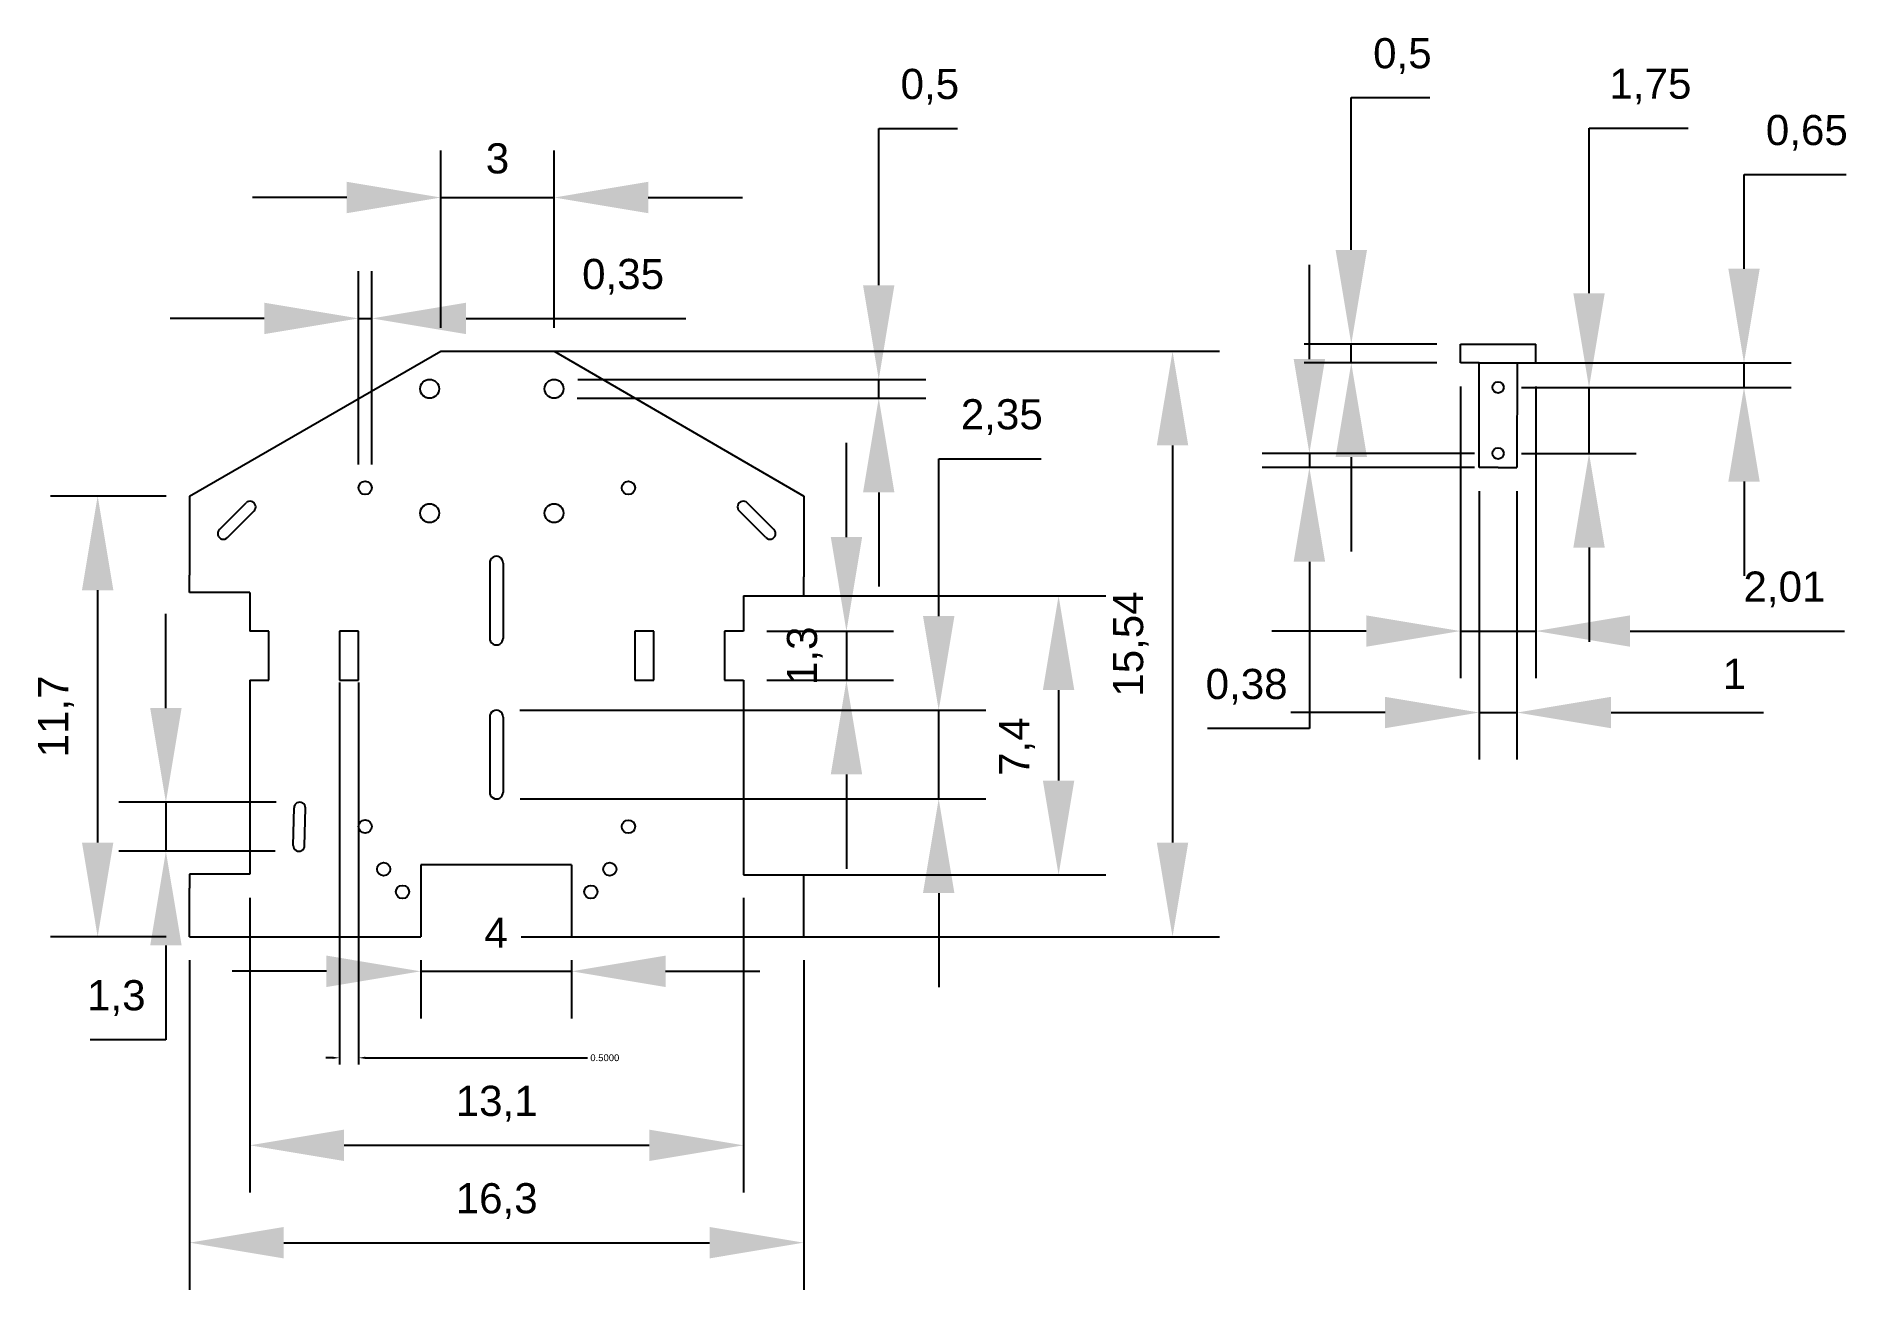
# Model space of a CAD drawing. Header units: millimetres. Extents: x 2820.9 to 2868.9, y 1620.4 to 1653.6.
import ezdxf

# ---------------------------------------------------------------- set-up
doc = ezdxf.new("R2010")
doc.units = ezdxf.units.MM
for name, color, linetype in [('Chassis', 10, 'Continuous'), ('cotas', 7, 'Continuous'), ('Furos Chassis', 92, 'Continuous')]:
    doc.layers.add(name, color=color, linetype=linetype)
doc.styles.get("Standard").update_dxf_attribs({"font": 'arial.ttf'})
doc.dimstyles.new('ISO-25', dxfattribs={"dimtxt": 0.8, "dimasz": 2.5, "dimexe": 1.25, "dimexo": 0.625, "dimtad": 1, "dimtoh": 1, "dimtxsty": 'Standard', "dimcen": 2.5, "dimadec": 0, "dimazin": 0, "dimtfac": 1, "dimtmove": 0, "dimatfit": 3, "dimfxl": 1, "dimarcsym": 0})
doc.dimstyles.get("Standard").update_dxf_attribs({"dimtxt": 0.18, "dimasz": 0.18, "dimexe": 0.18, "dimexo": 0.0625, "dimgap": 0.09, "dimtad": 0, "dimtih": 1, "dimtoh": 1, "dimdec": 4, "dimzin": 0, "dimdsep": 46, "dimtxsty": 'Standard', "dimcen": 0.09, "dimadec": 0, "dimazin": 0, "dimtfac": 1, "dimtdec": 4, "dimtofl": 0, "dimtmove": 0, "dimatfit": 3, "dimfxl": 1, "dimtolj": 1, "dimtzin": 0, "dimarcsym": 0})

# ---------------------------------------------------------------- blocks, each defined once
blk = doc.blocks.new('*D1')
at = {"layer": 'cotas', "color": 0, "lineweight": -2, "transparency": 16777216}
for p, q in [((2854.639, 1645.058), (2854.639, 1647.558)), ((2859.021, 1642.558), (2853.389, 1642.558)), ((2859.021, 1642.183), (2853.389, 1642.183)), ((2854.639, 1642.558), (2854.639, 1642.183)), ((2854.639, 1639.683), (2854.639, 1635.258)), ((2854.639, 1635.258), (2851.934, 1635.258))]:
    blk.add_line(p, q, dxfattribs=at)
at = {"layer": 'cotas', "color": 0, "transparency": 16777216}
for points in [[(2854.222, 1645.058), (2855.056, 1645.058), (2854.639, 1642.558)], [(2854.222, 1639.683), (2855.056, 1639.683), (2854.639, 1642.183)]]:
    blk.add_solid(points, dxfattribs=at)
at = {"layer": 'Defpoints', "color": 0, "transparency": 16777216}
for p in [(2854.639, 1642.183), (2859.646, 1642.558), (2859.646, 1642.183)]:
    blk.add_point(p, dxfattribs=at)
at = {"layer": 'cotas', "color": 0, "transparency": 16777216, "insert": (2852.974, 1636.364), "char_height": 0.8, "attachment_point": 5}
blk.add_mtext('0,38', dxfattribs=at)
blk = doc.blocks.new('*D2')
at = {"layer": 'cotas', "color": 0, "lineweight": -2, "transparency": 16777216}
for p, q in [((2862.06, 1646.808), (2862.06, 1651.189)), ((2862.06, 1651.189), (2864.694, 1651.189)), ((2860.271, 1644.308), (2863.31, 1644.308)), ((2862.06, 1642.558), (2862.06, 1644.308)), ((2860.271, 1642.558), (2863.31, 1642.558)), ((2862.06, 1640.058), (2862.06, 1637.558))]:
    blk.add_line(p, q, dxfattribs=at)
at = {"layer": 'cotas', "color": 0, "transparency": 16777216}
for points in [[(2861.643, 1646.808), (2862.477, 1646.808), (2862.06, 1644.308)], [(2861.643, 1640.058), (2862.477, 1640.058), (2862.06, 1642.558)]]:
    blk.add_solid(points, dxfattribs=at)
at = {"layer": 'Defpoints', "color": 0, "transparency": 16777216}
for p in [(2859.646, 1644.308), (2859.646, 1642.558), (2862.06, 1642.558)]:
    blk.add_point(p, dxfattribs=at)
at = {"layer": 'cotas', "color": 0, "transparency": 16777216, "insert": (2863.689, 1652.294), "char_height": 0.8, "attachment_point": 5}
blk.add_mtext('1,75', dxfattribs=at)
blk = doc.blocks.new('*D3')
at = {"layer": 'cotas', "color": 0, "lineweight": -2, "transparency": 16777216}
for p, q in [((2858.646, 1644.333), (2858.646, 1636.592)), ((2860.651, 1644.333), (2860.651, 1636.592)), ((2856.146, 1637.842), (2853.646, 1637.842)), ((2858.646, 1637.842), (2860.651, 1637.842)), ((2863.151, 1637.842), (2868.839, 1637.842))]:
    blk.add_line(p, q, dxfattribs=at)
at = {"layer": 'cotas', "color": 0, "transparency": 16777216}
for points in [[(2856.146, 1638.259), (2856.146, 1637.426), (2858.646, 1637.842)], [(2863.151, 1638.259), (2863.151, 1637.426), (2860.651, 1637.842)]]:
    blk.add_solid(points, dxfattribs=at)
at = {"layer": 'Defpoints', "color": 0, "transparency": 16777216}
for p in [(2858.646, 1644.958), (2860.651, 1644.958), (2860.651, 1637.842)]:
    blk.add_point(p, dxfattribs=at)
at = {"layer": 'cotas', "color": 0, "transparency": 16777216, "insert": (2867.245, 1638.948), "char_height": 0.8, "attachment_point": 5}
blk.add_mtext('2,01', dxfattribs=at)
blk = doc.blocks.new('*D4')
at = {"layer": 'cotas', "color": 0, "lineweight": -2, "transparency": 16777216}
for p, q in [((2859.146, 1641.558), (2859.146, 1634.43)), ((2860.146, 1641.558), (2860.146, 1634.43)), ((2856.646, 1635.68), (2854.146, 1635.68)), ((2859.146, 1635.68), (2860.146, 1635.68)), ((2862.646, 1635.68), (2866.691, 1635.68))]:
    blk.add_line(p, q, dxfattribs=at)
at = {"layer": 'cotas', "color": 0, "transparency": 16777216}
for points in [[(2856.646, 1636.097), (2856.646, 1635.264), (2859.146, 1635.68)], [(2862.646, 1636.097), (2862.646, 1635.264), (2860.146, 1635.68)]]:
    blk.add_solid(points, dxfattribs=at)
at = {"layer": 'Defpoints', "color": 0, "transparency": 16777216}
for p in [(2859.146, 1642.183), (2860.146, 1642.183), (2860.146, 1635.68)]:
    blk.add_point(p, dxfattribs=at)
at = {"layer": 'cotas', "color": 0, "transparency": 16777216, "insert": (2865.918, 1636.707), "char_height": 0.8, "attachment_point": 5}
blk.add_mtext('1', dxfattribs=at)
blk = doc.blocks.new('*D5')
at = {"layer": 'cotas', "color": 0, "lineweight": -2, "transparency": 16777216}
for p, q in [((2866.172, 1647.458), (2866.172, 1649.958)), ((2866.172, 1649.958), (2868.881, 1649.958)), ((2860.276, 1644.958), (2867.422, 1644.958)), ((2866.172, 1644.308), (2866.172, 1644.958)), ((2860.271, 1644.308), (2867.422, 1644.308)), ((2866.172, 1641.808), (2866.172, 1639.308))]:
    blk.add_line(p, q, dxfattribs=at)
at = {"layer": 'cotas', "color": 0, "transparency": 16777216}
for points in [[(2865.756, 1647.458), (2866.589, 1647.458), (2866.172, 1644.958)], [(2865.756, 1641.808), (2866.589, 1641.808), (2866.172, 1644.308)]]:
    blk.add_solid(points, dxfattribs=at)
at = {"layer": 'Defpoints', "color": 0, "transparency": 16777216}
for p in [(2859.651, 1644.958), (2866.172, 1644.958), (2859.646, 1644.308)]:
    blk.add_point(p, dxfattribs=at)
at = {"layer": 'cotas', "color": 0, "transparency": 16777216, "insert": (2867.839, 1651.064), "char_height": 0.8, "attachment_point": 5}
blk.add_mtext('0,65', dxfattribs=at)
blk = doc.blocks.new('*D6')
at = {"layer": 'cotas', "color": 0, "lineweight": -2, "transparency": 16777216}
for p, q in [((2855.751, 1647.958), (2855.751, 1651.997)), ((2855.751, 1651.997), (2857.839, 1651.997)), ((2858.021, 1645.458), (2854.501, 1645.458)), ((2855.751, 1644.958), (2855.751, 1645.458)), ((2858.021, 1644.958), (2854.501, 1644.958)), ((2855.751, 1642.458), (2855.751, 1639.958))]:
    blk.add_line(p, q, dxfattribs=at)
at = {"layer": 'cotas', "color": 0, "transparency": 16777216}
for points in [[(2855.334, 1647.958), (2856.168, 1647.958), (2855.751, 1645.458)], [(2855.334, 1642.458), (2856.168, 1642.458), (2855.751, 1644.958)]]:
    blk.add_solid(points, dxfattribs=at)
at = {"layer": 'Defpoints', "color": 0, "transparency": 16777216}
for p in [(2858.646, 1645.458), (2855.751, 1644.958), (2858.646, 1644.958)]:
    blk.add_point(p, dxfattribs=at)
at = {"layer": 'cotas', "color": 0, "transparency": 16777216, "insert": (2857.107, 1653.103), "char_height": 0.8, "attachment_point": 5}
blk.add_mtext('0,5', dxfattribs=at)
blk = doc.blocks.new('*D7')
at = {"color": 0, "lineweight": -2, "transparency": 16777216}
for p, q in [((2824.924, 1629.105), (2824.924, 1620.362)), ((2841.221, 1629.105), (2841.221, 1620.362)), ((2827.424, 1621.612), (2838.721, 1621.612))]:
    blk.add_line(p, q, dxfattribs=at)
at = {"color": 0, "transparency": 16777216}
for points in [[(2827.424, 1622.028), (2827.424, 1621.195), (2824.924, 1621.612)], [(2838.721, 1622.028), (2838.721, 1621.195), (2841.221, 1621.612)]]:
    blk.add_solid(points, dxfattribs=at)
at = {"layer": 'Defpoints', "color": 0, "transparency": 16777216}
for p in [(2824.924, 1629.73), (2841.221, 1629.73), (2841.221, 1621.612)]:
    blk.add_point(p, dxfattribs=at)
at = {"color": 0, "transparency": 16777216, "insert": (2833.073, 1622.717), "char_height": 0.8, "attachment_point": 5}
blk.add_mtext('16,3', dxfattribs=at)
blk = doc.blocks.new('*D8')
at = {"color": 0, "lineweight": -2, "transparency": 16777216}
for p, q in [((2828.557, 1628.813), (2826.057, 1628.813)), ((2831.057, 1629.105), (2831.057, 1627.563)), ((2831.057, 1628.813), (2835.057, 1628.813)), ((2835.057, 1629.105), (2835.057, 1627.563)), ((2837.557, 1628.813), (2840.057, 1628.813))]:
    blk.add_line(p, q, dxfattribs=at)
at = {"color": 0, "transparency": 16777216}
for points in [[(2828.557, 1629.23), (2828.557, 1628.396), (2831.057, 1628.813)], [(2837.557, 1629.23), (2837.557, 1628.396), (2835.057, 1628.813)]]:
    blk.add_solid(points, dxfattribs=at)
at = {"layer": 'Defpoints', "color": 0, "transparency": 16777216}
for p in [(2831.057, 1629.73), (2835.057, 1629.73), (2835.057, 1628.813)]:
    blk.add_point(p, dxfattribs=at)
at = {"color": 0, "transparency": 16777216, "insert": (2833.057, 1629.838), "char_height": 0.8, "attachment_point": 5}
blk.add_mtext('4', dxfattribs=at)
blk = doc.blocks.new('*D9')
at = {"color": 0, "lineweight": -2, "transparency": 16777216}
for p, q in [((2826.524, 1630.767), (2826.524, 1622.946)), ((2839.621, 1630.767), (2839.621, 1622.946)), ((2829.024, 1624.196), (2837.121, 1624.196))]:
    blk.add_line(p, q, dxfattribs=at)
at = {"color": 0, "transparency": 16777216}
for points in [[(2829.024, 1624.612), (2829.024, 1623.779), (2826.524, 1624.196)], [(2837.121, 1624.612), (2837.121, 1623.779), (2839.621, 1624.196)]]:
    blk.add_solid(points, dxfattribs=at)
at = {"layer": 'Defpoints', "color": 0, "transparency": 16777216}
for p in [(2826.524, 1631.392), (2839.621, 1631.392), (2839.621, 1624.196)]:
    blk.add_point(p, dxfattribs=at)
at = {"color": 0, "transparency": 16777216, "insert": (2833.073, 1625.301), "char_height": 0.8, "attachment_point": 5}
blk.add_mtext('13,1', dxfattribs=at)
blk = doc.blocks.new('*D10')
at = {"color": 0, "lineweight": -2, "transparency": 16777216}
for p, q in [((2840.339, 1638.775), (2849.234, 1638.775)), ((2847.984, 1636.275), (2847.984, 1633.874)), ((2840.339, 1631.374), (2849.234, 1631.374))]:
    blk.add_line(p, q, dxfattribs=at)
at = {"color": 0, "transparency": 16777216}
for points in [[(2847.567, 1636.275), (2848.401, 1636.275), (2847.984, 1638.775)], [(2847.567, 1633.874), (2848.401, 1633.874), (2847.984, 1631.374)]]:
    blk.add_solid(points, dxfattribs=at)
at = {"layer": 'Defpoints', "color": 0, "transparency": 16777216}
for p in [(2839.714, 1638.775), (2839.714, 1631.374), (2847.984, 1631.374)]:
    blk.add_point(p, dxfattribs=at)
at = {"color": 0, "transparency": 16777216, "insert": (2846.88, 1634.777), "char_height": 0.8, "attachment_point": 5, "rotation": 90}
blk.add_mtext('7,4', dxfattribs=at)
blk = doc.blocks.new('*D11')
at = {"color": 0, "lineweight": -2, "transparency": 16777216}
for p, q in [((2842.355, 1640.336), (2842.355, 1642.836)), ((2840.246, 1637.836), (2843.605, 1637.836)), ((2842.355, 1637.836), (2842.355, 1636.536)), ((2840.246, 1636.536), (2843.605, 1636.536)), ((2842.355, 1634.036), (2842.355, 1631.536))]:
    blk.add_line(p, q, dxfattribs=at)
at = {"color": 0, "transparency": 16777216}
for points in [[(2841.939, 1640.336), (2842.772, 1640.336), (2842.355, 1637.836)], [(2841.939, 1634.036), (2842.772, 1634.036), (2842.355, 1636.536)]]:
    blk.add_solid(points, dxfattribs=at)
at = {"layer": 'Defpoints', "color": 0, "transparency": 16777216}
for p in [(2839.621, 1637.836), (2839.621, 1636.536), (2842.355, 1636.536)]:
    blk.add_point(p, dxfattribs=at)
at = {"color": 0, "transparency": 16777216, "insert": (2841.25, 1637.186), "char_height": 0.8, "attachment_point": 5, "rotation": 90}
blk.add_mtext('1,3', dxfattribs=at)
blk = doc.blocks.new('*D12')
at = {"color": 0, "lineweight": -2, "transparency": 16777216}
for p, q in [((2824.299, 1641.425), (2821.235, 1641.425)), ((2822.485, 1638.925), (2822.485, 1632.23)), ((2824.299, 1629.73), (2821.235, 1629.73))]:
    blk.add_line(p, q, dxfattribs=at)
at = {"color": 0, "transparency": 16777216}
for points in [[(2822.069, 1638.925), (2822.902, 1638.925), (2822.485, 1641.425)], [(2822.069, 1632.23), (2822.902, 1632.23), (2822.485, 1629.73)]]:
    blk.add_solid(points, dxfattribs=at)
at = {"layer": 'Defpoints', "color": 0, "transparency": 16777216}
for p in [(2824.924, 1641.425), (2822.485, 1629.73), (2824.924, 1629.73)]:
    blk.add_point(p, dxfattribs=at)
at = {"color": 0, "transparency": 16777216, "insert": (2821.38, 1635.577), "char_height": 0.8, "attachment_point": 5, "rotation": 90}
blk.add_mtext('11,7', dxfattribs=at)
blk = doc.blocks.new('*D13')
at = {"color": 0, "lineweight": -2, "transparency": 16777216}
for p, q in [((2833.72, 1645.267), (2852.258, 1645.267)), ((2851.008, 1642.767), (2851.008, 1632.23)), ((2833.72, 1629.73), (2852.258, 1629.73))]:
    blk.add_line(p, q, dxfattribs=at)
at = {"color": 0, "transparency": 16777216}
for points in [[(2850.591, 1642.767), (2851.425, 1642.767), (2851.008, 1645.267)], [(2850.591, 1632.23), (2851.425, 1632.23), (2851.008, 1629.73)]]:
    blk.add_solid(points, dxfattribs=at)
at = {"layer": 'Defpoints', "color": 0, "transparency": 16777216}
for p in [(2833.095, 1645.267), (2833.095, 1629.73), (2851.008, 1629.73)]:
    blk.add_point(p, dxfattribs=at)
at = {"color": 0, "transparency": 16777216, "insert": (2849.902, 1637.498), "char_height": 0.8, "attachment_point": 5, "rotation": 90}
blk.add_mtext('15,54', dxfattribs=at)
blk = doc.blocks.new('*D14')
at = {"color": 0, "lineweight": -2, "transparency": 16777216}
for p, q in [((2829.408, 1642.265), (2829.408, 1647.389)), ((2829.761, 1642.265), (2829.761, 1647.389)), ((2826.908, 1646.139), (2824.408, 1646.139)), ((2829.408, 1646.139), (2829.761, 1646.139)), ((2832.261, 1646.139), (2838.095, 1646.139))]:
    blk.add_line(p, q, dxfattribs=at)
at = {"color": 0, "transparency": 16777216}
for points in [[(2826.908, 1646.555), (2826.908, 1645.722), (2829.408, 1646.139)], [(2832.261, 1646.555), (2832.261, 1645.722), (2829.761, 1646.139)]]:
    blk.add_solid(points, dxfattribs=at)
at = {"layer": 'Defpoints', "color": 0, "transparency": 16777216}
for p in [(2829.761, 1646.139), (2829.408, 1641.64), (2829.761, 1641.64)]:
    blk.add_point(p, dxfattribs=at)
at = {"color": 0, "transparency": 16777216, "insert": (2836.428, 1647.244), "char_height": 0.8, "attachment_point": 5}
blk.add_mtext('0,35', dxfattribs=at)
blk = doc.blocks.new('*D15')
at = {"color": 0, "lineweight": -2, "transparency": 16777216}
for p, q in [((2843.212, 1647.021), (2843.212, 1651.181)), ((2843.212, 1651.181), (2845.299, 1651.181)), ((2835.23, 1644.521), (2844.462, 1644.521)), ((2843.212, 1644.021), (2843.212, 1644.521)), ((2835.21, 1644.021), (2844.462, 1644.021)), ((2843.212, 1641.521), (2843.212, 1639.021))]:
    blk.add_line(p, q, dxfattribs=at)
at = {"color": 0, "transparency": 16777216}
for points in [[(2842.795, 1647.021), (2843.628, 1647.021), (2843.212, 1644.521)], [(2842.795, 1641.521), (2843.628, 1641.521), (2843.212, 1644.021)]]:
    blk.add_solid(points, dxfattribs=at)
at = {"layer": 'Defpoints', "color": 0, "transparency": 16777216}
for p in [(2834.605, 1644.521), (2834.585, 1644.021), (2843.212, 1644.021)]:
    blk.add_point(p, dxfattribs=at)
at = {"color": 0, "transparency": 16777216, "insert": (2844.568, 1652.287), "char_height": 0.8, "attachment_point": 5}
blk.add_mtext('0,5', dxfattribs=at)
blk = doc.blocks.new('*D16')
at = {"color": 0, "lineweight": -2, "transparency": 16777216}
for p, q in [((2828.904, 1636.475), (2828.904, 1626.338)), ((2829.404, 1636.475), (2829.404, 1626.338)), ((2828.724, 1626.518), (2828.544, 1626.518)), ((2829.584, 1626.518), (2835.48, 1626.518))]:
    blk.add_line(p, q, dxfattribs=at)
at = {"color": 0, "transparency": 16777216}
for points in [[(2828.724, 1626.548), (2828.724, 1626.488), (2828.904, 1626.518)], [(2829.584, 1626.548), (2829.584, 1626.488), (2829.404, 1626.518)]]:
    blk.add_solid(points, dxfattribs=at)
at = {"layer": 'Defpoints', "color": 0, "transparency": 16777216}
for p in [(2828.904, 1636.537), (2829.404, 1636.537), (2829.404, 1626.518)]:
    blk.add_point(p, dxfattribs=at)
at = {"color": 0, "transparency": 16777216, "insert": (2835.943, 1626.518), "char_height": 0.18, "attachment_point": 5}
blk.add_mtext('\\A1;0.5000', dxfattribs=at)
blk = doc.blocks.new('*D17')
at = {"color": 0, "lineweight": -2, "transparency": 16777216}
for p, q in [((2831.595, 1645.892), (2831.595, 1650.597)), ((2834.595, 1645.892), (2834.595, 1650.597)), ((2829.095, 1649.347), (2826.595, 1649.347)), ((2831.595, 1649.347), (2834.595, 1649.347)), ((2837.095, 1649.347), (2839.595, 1649.347))]:
    blk.add_line(p, q, dxfattribs=at)
at = {"color": 0, "transparency": 16777216}
for points in [[(2829.095, 1649.764), (2829.095, 1648.931), (2831.595, 1649.347)], [(2837.095, 1649.764), (2837.095, 1648.931), (2834.595, 1649.347)]]:
    blk.add_solid(points, dxfattribs=at)
at = {"layer": 'Defpoints', "color": 0, "transparency": 16777216}
for p in [(2834.595, 1649.347), (2831.595, 1645.267), (2834.595, 1645.267)]:
    blk.add_point(p, dxfattribs=at)
at = {"color": 0, "transparency": 16777216, "insert": (2833.095, 1650.381), "char_height": 0.8, "attachment_point": 5}
blk.add_mtext('3', dxfattribs=at)
blk = doc.blocks.new('*D18')
at = {"color": 0, "lineweight": -2, "transparency": 16777216}
for p, q in [((2844.803, 1638.241), (2844.803, 1642.415)), ((2844.803, 1642.415), (2847.526, 1642.415)), ((2833.691, 1635.741), (2846.053, 1635.741)), ((2844.803, 1633.388), (2844.803, 1635.741)), ((2833.693, 1633.388), (2846.053, 1633.388)), ((2844.803, 1630.888), (2844.803, 1628.388))]:
    blk.add_line(p, q, dxfattribs=at)
at = {"color": 0, "transparency": 16777216}
for points in [[(2844.386, 1638.241), (2845.22, 1638.241), (2844.803, 1635.741)], [(2844.386, 1630.888), (2845.22, 1630.888), (2844.803, 1633.388)]]:
    blk.add_solid(points, dxfattribs=at)
at = {"layer": 'Defpoints', "color": 0, "transparency": 16777216}
for p in [(2833.066, 1635.741), (2833.068, 1633.388), (2844.803, 1633.388)]:
    blk.add_point(p, dxfattribs=at)
at = {"color": 0, "transparency": 16777216, "insert": (2846.477, 1643.521), "char_height": 0.8, "attachment_point": 5}
blk.add_mtext('2,35', dxfattribs=at)
blk = doc.blocks.new('*D19')
at = {"color": 0, "lineweight": -2, "transparency": 16777216}
for p, q in [((2824.296, 1635.8), (2824.296, 1638.3)), ((2827.225, 1633.3), (2823.046, 1633.3)), ((2824.296, 1633.3), (2824.296, 1631.999)), ((2827.199, 1631.999), (2823.046, 1631.999)), ((2824.296, 1629.499), (2824.296, 1626.999)), ((2824.296, 1626.999), (2822.29, 1626.999))]:
    blk.add_line(p, q, dxfattribs=at)
at = {"color": 0, "transparency": 16777216}
for points in [[(2823.879, 1635.8), (2824.713, 1635.8), (2824.296, 1633.3)], [(2823.879, 1629.499), (2824.713, 1629.499), (2824.296, 1631.999)]]:
    blk.add_solid(points, dxfattribs=at)
at = {"layer": 'Defpoints', "color": 0, "transparency": 16777216}
for p in [(2827.85, 1633.3), (2824.296, 1631.999), (2827.824, 1631.999)]:
    blk.add_point(p, dxfattribs=at)
at = {"color": 0, "transparency": 16777216, "insert": (2822.98, 1628.104), "char_height": 0.8, "attachment_point": 5}
blk.add_mtext('1,3', dxfattribs=at)

msp = doc.modelspace()

# ---------------------------------------------------------------- linework, layer by layer
at = {"layer": 'Chassis'}
for p, q in [((2824.92388, 1641.42477), (2831.59508, 1645.26706)), ((2831.59508, 1645.26706), (2834.59508, 1645.26706)), ((2834.59508, 1645.26706), (2841.22117, 1641.42477)), ((2858.6459, 1644.95809), (2858.6459, 1645.45809)), ((2858.6459, 1645.45809), (2860.65147, 1645.45809)), ((2860.65147, 1644.95809), (2860.65147, 1645.45809)), ((2859.1459, 1644.95809), (2858.6459, 1644.95809)), ((2859.1459, 1642.18318), (2859.1459, 1644.95809)), ((2859.1459, 1644.95809), (2859.65147, 1644.95809)), ((2859.65147, 1644.95809), (2860.15147, 1644.95809)), ((2860.15147, 1644.95809), (2860.1459, 1642.18318)), ((2860.15147, 1644.95809), (2860.65147, 1644.95809)), ((2859.6459, 1642.18318), (2859.1459, 1642.18318)), ((2859.6459, 1642.18318), (2860.1459, 1642.18318)), ((2824.92388, 1641.42477), (2824.92388, 1639.32136)), ((2841.22117, 1641.42477), (2841.22117, 1639.28434)), ((2824.92388, 1638.86886), (2824.92388, 1639.32136)), ((2826.52408, 1638.86886), (2824.92388, 1638.86886)), ((2826.52408, 1638.86886), (2826.52408, 1637.83575)), ((2841.22117, 1638.77469), (2841.22117, 1639.28434)), ((2839.62097, 1638.77469), (2841.22117, 1638.77469)), ((2839.62097, 1638.77469), (2839.62097, 1637.83575)), ((2827.02408, 1637.83575), (2826.52408, 1637.83575)), ((2827.02408, 1636.53575), (2827.02408, 1637.83575)), ((2839.12097, 1637.83575), (2839.12097, 1636.53575)), ((2839.62097, 1637.83575), (2839.12097, 1637.83575)), ((2826.52408, 1636.53575), (2827.02408, 1636.53575)), ((2826.52408, 1636.53575), (2826.52408, 1631.39186)), ((2839.12097, 1636.53575), (2839.62097, 1636.53575)), ((2839.62097, 1636.53575), (2839.62097, 1631.37389)), ((2835.05717, 1631.64042), (2831.05717, 1631.64042)), ((2831.05717, 1631.64042), (2831.05717, 1629.72968)), ((2835.05717, 1631.64042), (2835.05717, 1629.72968)), ((2826.52408, 1631.39186), (2824.92388, 1631.39186)), ((2824.92388, 1631.39186), (2824.92388, 1631.01556)), ((2839.62097, 1631.37389), (2841.22117, 1631.37389)), ((2841.22117, 1630.95949), (2841.22117, 1631.37389)), ((2824.92388, 1629.72968), (2824.92388, 1631.01556)), ((2841.22117, 1629.72968), (2841.22117, 1630.95949)), ((2824.92388, 1629.72968), (2831.05717, 1629.72968)), ((2835.05717, 1629.72968), (2841.22117, 1629.72968))]:
    msp.add_line(p, q, dxfattribs=at)
for centre in [(2859.6459, 1644.30819), (2859.6459, 1642.55819)]:
    msp.add_circle(centre, 0.15, dxfattribs=at)
at = {"layer": 'Furos Chassis'}
for p, q in [((2825.7158, 1640.53714), (2826.42368, 1641.24502)), ((2840.42925, 1640.53714), (2839.72137, 1641.24502)), ((2825.92926, 1640.32357), (2826.63559, 1641.02991)), ((2840.21579, 1640.32357), (2839.50946, 1641.02991)), ((2832.89085, 1639.65455), (2832.89085, 1637.64954)), ((2833.24405, 1639.64642), (2833.24405, 1637.64642)), ((2828.90408, 1637.83734), (2828.90408, 1636.53734)), ((2829.40408, 1637.83734), (2828.90408, 1637.83734)), ((2829.40408, 1636.53734), (2829.40408, 1637.83734)), ((2836.74097, 1637.83734), (2836.74097, 1636.53734)), ((2837.24097, 1637.83734), (2836.74097, 1637.83734)), ((2837.24097, 1636.53734), (2837.24097, 1637.83734)), ((2828.90408, 1636.53734), (2829.40408, 1636.53734)), ((2836.74097, 1636.53734), (2837.24097, 1636.53734)), ((2832.89085, 1635.56975), (2832.89085, 1633.56474)), ((2833.24405, 1635.56162), (2833.24405, 1633.56162)), ((2827.67576, 1632.15262), (2827.69595, 1633.1535)), ((2827.67576, 1632.15254), (2827.69591, 1633.15124)), ((2827.97765, 1632.14645), (2827.9978, 1633.14515)), ((2827.97766, 1632.14653), (2827.99784, 1633.14741))]:
    msp.add_line(p, q, dxfattribs=at)
for centre, radius in [((2831.29508, 1644.27122), 0.25), ((2834.59508, 1644.27122), 0.25), ((2831.29508, 1640.97122), 0.25), ((2834.59508, 1640.97122), 0.25), ((2830.07386, 1631.5236), 0.175), ((2836.07386, 1631.5236), 0.175), ((2830.57386, 1630.91844), 0.175), ((2835.57386, 1630.91844), 0.175)]:
    msp.add_circle(centre, radius, dxfattribs=at)
at = {"layer": 'Furos Chassis', "lineweight": 25}
for centre in [(2829.58447, 1641.63994), (2836.56847, 1641.63994), (2829.58447, 1632.65594), (2836.56849, 1632.65176)]:
    msp.add_circle(centre, 0.17665, dxfattribs=at)
for centre, radius, start, end in [((2826.52964, 1641.13746), 0.15098, 314.570372, 135.429143), ((2839.61541, 1641.13746), 0.15098, 44.570857, 225.429628), ((2825.82253, 1640.43036), 0.15098, 134.984802, 315.015684), ((2840.32252, 1640.43036), 0.15098, 224.984316, 45.015198), ((2833.06743, 1639.64954), 0.17665, 358.986406, 181.624562), ((2833.06743, 1637.64954), 0.17665, 178.375438, 1.013594), ((2833.06743, 1635.56474), 0.17665, 358.986406, 181.624562), ((2833.06743, 1633.56474), 0.17665, 178.375438, 1.013594), ((2827.84687, 1633.14933), 0.15098, 358.414793, 179.273563), ((2827.82671, 1632.14953), 0.15098, 178.829222, 358.860105)]:
    msp.add_arc(centre, radius, start, end, dxfattribs=at)

# ---------------------------------------------------------------- dimensions: what is measured, and where the dimension line sits
for base, p1, p2, picture, middle in [((2843.21182, 1644.02141), (2834.60474, 1644.52103), (2834.58542, 1644.02141), '*D15', (2844.56806, 1651.18096)), ((2851.00786, 1629.72968), (2833.09508, 1645.26706), (2833.09508, 1629.72968), '*D13', (2851.00786, 1637.49837)), ((2844.80307, 1633.3881), (2833.06648, 1635.74139), (2833.0675, 1633.3881), '*D18', (2846.47691, 1642.41523)), ((2842.35537, 1636.53575), (2839.62097, 1637.83575), (2839.62097, 1636.53575), '*D11', (2842.35537, 1637.18575)), ((2847.984, 1631.37389), (2839.71371, 1638.77469), (2839.71371, 1631.37389), '*D10', (2847.984, 1634.77696))]:
    dim = msp.add_linear_dim(base=base, p1=p1, p2=p2, angle=90, dimstyle='ISO-25')
    dim.commit()
    dim.dimension.update_dxf_attribs({"geometry": picture, "text_midpoint": middle, "dimtype": 160})
for base, p1, p2, dimstyle, picture, middle in [((2834.59508, 1649.34723), (2831.59508, 1645.26706), (2834.59508, 1645.26706), 'ISO-25', '*D17', (2833.09508, 1649.34723)), ((2829.40408, 1626.51776), (2828.90408, 1636.53734), (2829.40408, 1636.53734), 'Standard', '*D16', (2835.94313, 1626.51776)), ((2839.62097, 1624.19564), (2826.52408, 1631.39186), (2839.62097, 1631.39186), 'ISO-25', '*D9', (2833.07253, 1624.19564)), ((2841.22117, 1621.61173), (2824.92388, 1629.72968), (2841.22117, 1629.72968), 'ISO-25', '*D7', (2833.07253, 1621.61173))]:
    dim = msp.add_linear_dim(base=base, p1=p1, p2=p2, dimstyle=dimstyle)
    dim.commit()
    dim.dimension.update_dxf_attribs({"geometry": picture, "text_midpoint": middle, "dimtype": 160})
for base, p1, p2, picture, middle in [((2829.76112, 1646.13873), (2829.40783, 1641.63988), (2829.76112, 1641.64001), '*D14', (2836.42814, 1647.2445)), ((2835.05717, 1628.81309), (2831.05717, 1629.72968), (2835.05717, 1629.72968), '*D8', (2833.05717, 1629.83809))]:
    dim = msp.add_linear_dim(base=base, p1=p1, p2=p2, dimstyle='ISO-25')
    dim.commit()
    dim.dimension.update_dxf_attribs({"geometry": picture, "text_midpoint": middle})
for base, p1, p2, picture, middle in [((2822.48539, 1629.72968), (2824.92388, 1641.42477), (2824.92388, 1629.72968), '*D12', (2821.37962, 1635.57723)), ((2824.29596, 1631.99858), (2827.84992, 1633.30028), (2827.82366, 1631.99858), '*D19', (2822.98037, 1628.10435))]:
    dim = msp.add_linear_dim(base=base, p1=p1, p2=p2, angle=90, dimstyle='ISO-25')
    dim.commit()
    dim.dimension.update_dxf_attribs({"geometry": picture, "text_midpoint": middle})
at = {"layer": 'cotas'}
for base, p1, p2, picture, middle in [((2855.75105, 1644.95809), (2858.6459, 1645.45809), (2858.6459, 1644.95809), '*D6', (2857.10729, 1651.99714)), ((2862.06007, 1642.55819), (2859.6459, 1644.30819), (2859.6459, 1642.55819), '*D2', (2863.68943, 1651.18865)), ((2854.63912, 1642.18318), (2859.6459, 1642.55819), (2859.6459, 1642.18318), '*D1', (2852.97428, 1635.25839))]:
    dim = msp.add_linear_dim(base=base, p1=p1, p2=p2, angle=90, dimstyle='ISO-25', dxfattribs=at)
    dim.commit()
    dim.dimension.update_dxf_attribs({"geometry": picture, "text_midpoint": middle, "dimtype": 160})
dim = msp.add_linear_dim(base=(2866.1722, 1644.95809), p1=(2859.6459, 1644.30819), p2=(2859.65147, 1644.95809), angle=90, dimstyle='ISO-25', dxfattribs=at)
dim.commit()
dim.dimension.update_dxf_attribs({"geometry": '*D5', "text_midpoint": (2867.83921, 1651.06385)})
for base, p1, p2, picture, middle in [((2860.65147, 1637.84227), (2858.6459, 1644.95809), (2860.65147, 1644.95809), '*D3', (2867.24509, 1638.94803)), ((2860.1459, 1635.68037), (2859.1459, 1642.18318), (2860.1459, 1642.18318), '*D4', (2865.91824, 1636.70701))]:
    dim = msp.add_linear_dim(base=base, p1=p1, p2=p2, dimstyle='ISO-25', dxfattribs=at)
    dim.commit()
    dim.dimension.update_dxf_attribs({"geometry": picture, "text_midpoint": middle})

doc.saveas('drawing.dxf')
